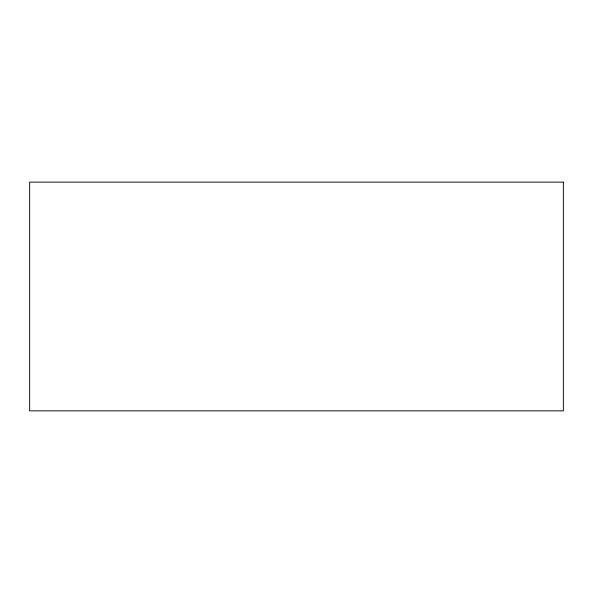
<?xml version="1.0" encoding="UTF-8"?>
<svg xmlns="http://www.w3.org/2000/svg" width="593" height="593" viewBox="0 0 593 593"><rect width="100%" height="100%" fill="white"/><g stroke="black" fill="none" stroke-linecap="round" stroke-linejoin="round"><path stroke-width="0.89" d="M563.35 182.133L29.65 182.133L29.65 410.867L563.35 410.867L563.35 182.133"/></g></svg>
